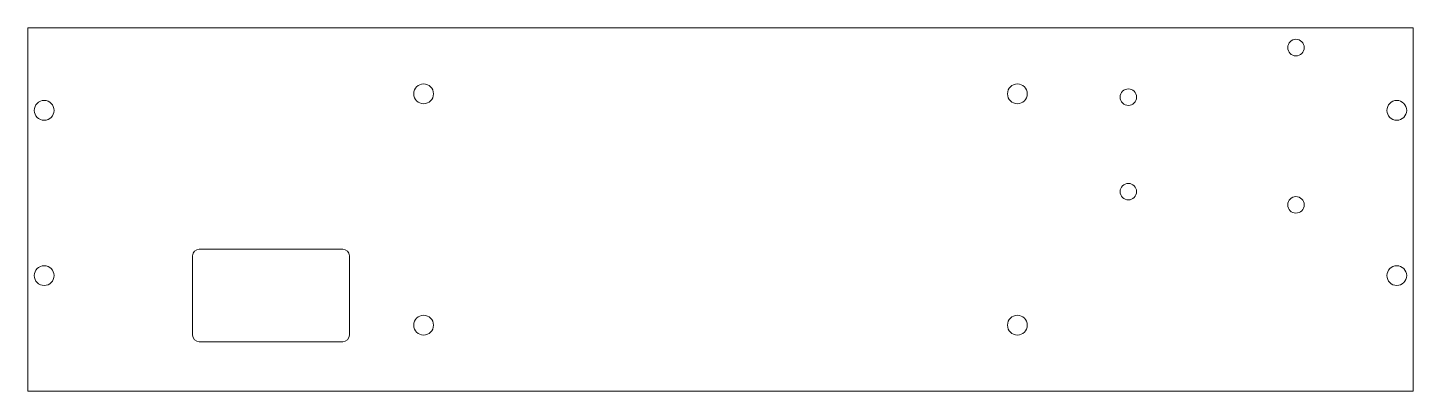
# Model space of a CAD drawing. Header units: millimetres. Extents: x -25 to 395, y -10 to 100.
import ezdxf

# ---------------------------------------------------------------- set-up
doc = ezdxf.new("R2010")
doc.units = ezdxf.units.MM

msp = doc.modelspace()

# ---------------------------------------------------------------- linework, layer by layer
at = {"color": 7, "linetype": 'Continuous', "lineweight": 15}
for p, q in [((394.69, 100), (-25.31, 100)), ((-25.31, 100), (-25.31, -10)), ((394.69, -10), (394.69, 100)), ((24.69, 31), (24.69, 7)), ((70.19, 33), (26.69, 33)), ((72.19, 7), (72.19, 31)), ((26.69, 5), (70.19, 5)), ((-25.31, -10), (394.69, -10))]:
    msp.add_line(p, q, dxfattribs=at)
for centre, radius in [((359.12, 94), 2.5), ((94.69, 80), 3), ((274.69, 80), 3), ((308.32, 79), 2.5), ((-20.31, 75), 3), ((389.69, 75), 3), ((308.32, 50.4), 2.5), ((359.12, 46.4), 2.5), ((-20.31, 25), 3), ((389.69, 25), 3), ((94.69, 10), 3), ((274.69, 10), 3)]:
    msp.add_circle(centre, radius, dxfattribs=at)
for centre, start, end in [((26.69, 31), 90, 180), ((70.19, 31), 0, 90), ((26.69, 7), 180, 270), ((70.19, 7), 270, 0)]:
    msp.add_arc(centre, 2, start, end, dxfattribs=at)

doc.saveas('drawing.dxf')
